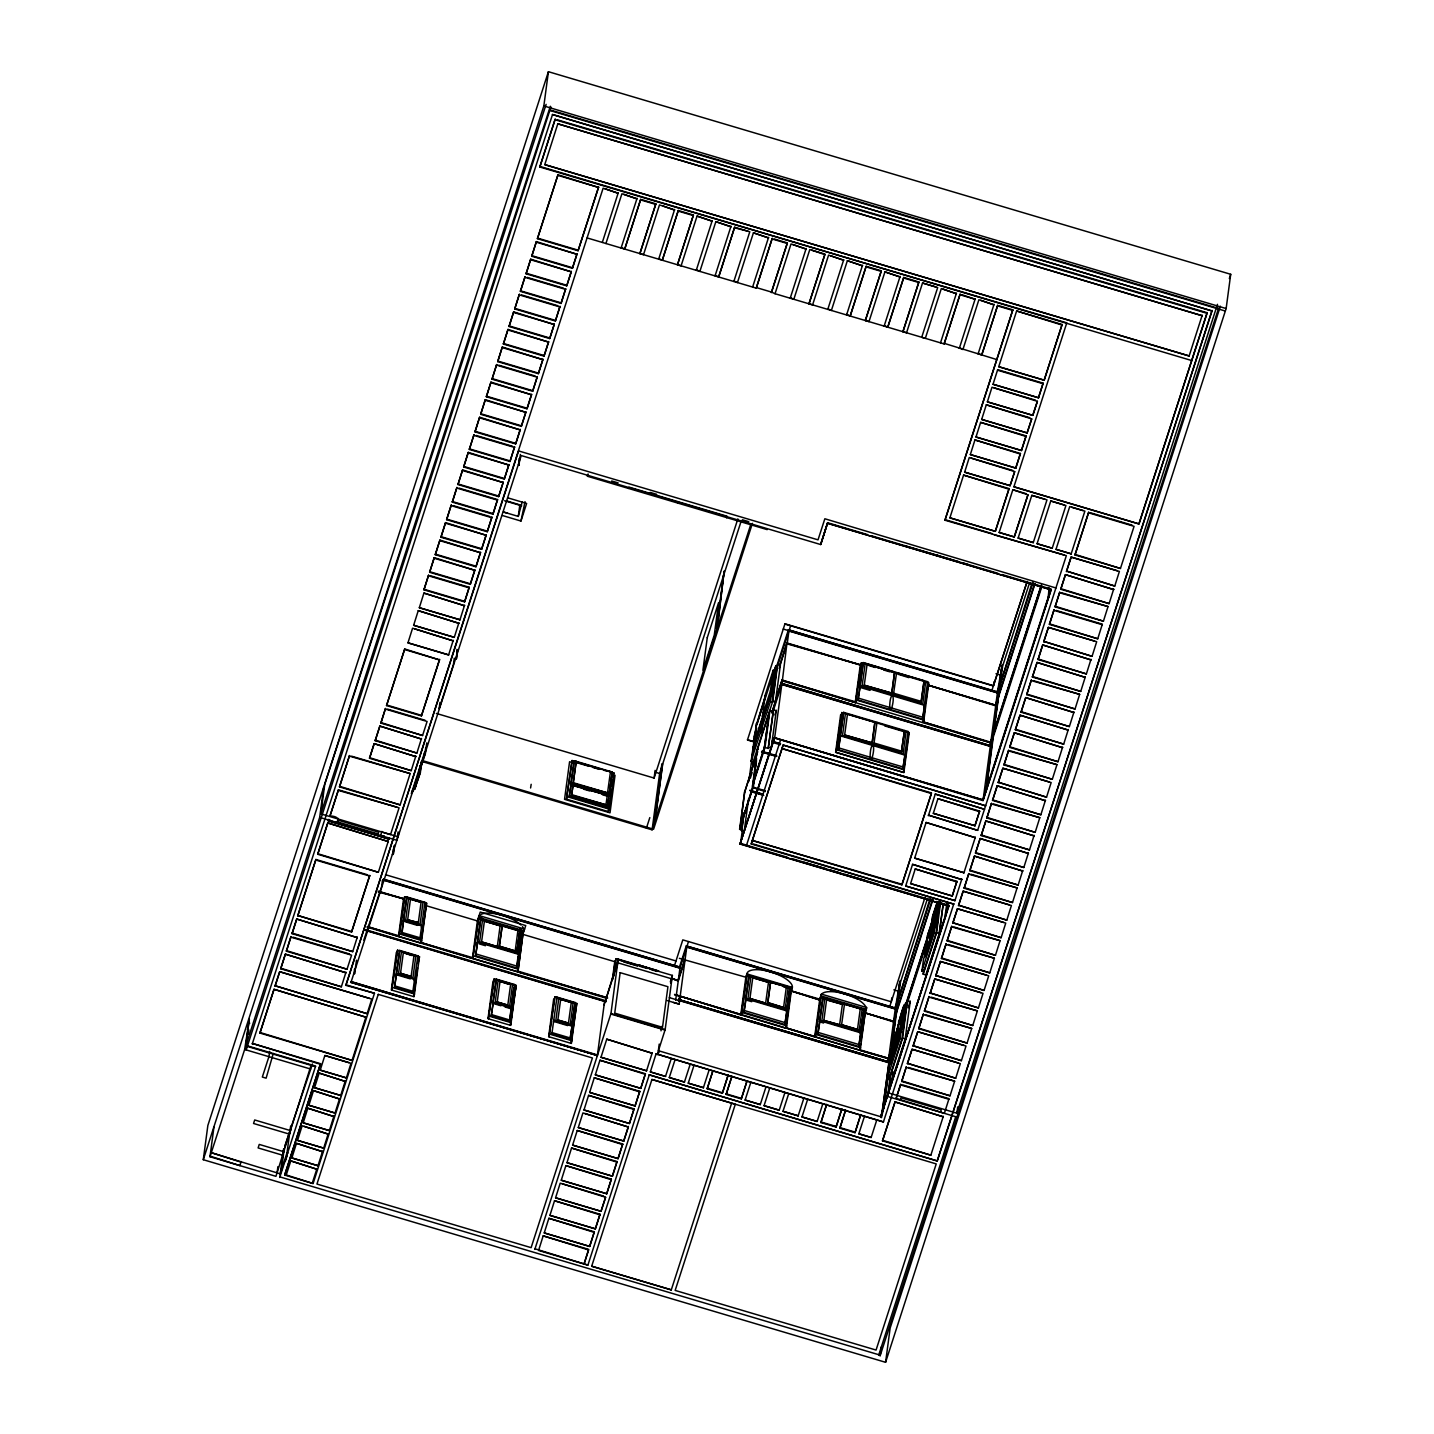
<?xml version="1.0" encoding="UTF-8"?>
<svg xmlns="http://www.w3.org/2000/svg" width="1434" height="1434" viewBox="0 0 1434 1434"><rect width="100%" height="100%" fill="white"/><g stroke="black" fill="none" stroke-linecap="round" stroke-linejoin="round"><path stroke-width="1.5" d="M203.287 1159.712L207.858 1125.457L548.415 71.7L1230.713 274.288L1226.142 308.543L885.585 1362.3L203.287 1159.712L543.844 105.955L548.415 71.7M311.16 1064.942L275.937 1176.328L209.991 1156.736L213.917 1127.249M209.991 1156.736L244.658 1049.473L249.355 1019.216L245.788 1045.96L315.534 1066.663M247.365 1041.048L246.182 1049.921L550.925 106.958M248.243 1034.38L248.835 1029.953L247.329 1029.504M320.463 1064.279L252.312 1043.432L320.535 1063.705L284.667 1175.073L313.096 1183.516L374.471 993.26L346.042 984.817L518.588 450.921L818.025 539.847L824.855 518.767L1055.998 587.994M241.073 1162.132L211.192 1152.649L280.222 1173.837L287.033 1152.757L289.919 1131.085L284.882 1146.698M366.082 1016.616L352.047 1060.407L259.93 1033.054L273.966 989.281L366.011 1017.208L273.966 989.281M279.648 971.714L371.764 999.068L367.14 1013.695L275.113 985.767L279.648 971.714L369.613 998.423M268.875 1057.593L269.7 1051.427M345.97 972.162L341.364 986.789L280.705 968.775L285.33 954.148L345.899 972.736L285.33 954.148M286.388 951.208L290.994 936.581L286.388 951.208L347.028 969.223L351.581 955.169L290.923 937.155M273.285 1053.524L266.132 1078.171L262.332 1077.042L268.911 1056.679M357.317 937.029L352.71 951.656L292.052 933.659L296.677 919.015L357.245 937.603L296.677 919.015M351.563 932.064L369.739 875.475L351.563 932.064L297.806 915.501L315.91 859.486L367.678 874.848M245.788 1045.96L319.674 817.38L323.6 787.893M398.688 832.616L398.132 836.829L320.804 813.867L324.747 784.38L546.121 104.359M297.734 916.093L315.91 859.486M388.363 840.969L378.361 872.284L317.721 854.27L327.723 822.955L388.291 841.543L327.723 822.955M277.085 1172.815L277.909 1166.649M283.627 1148.742L279.738 1177.457L315.623 1066.089L247.383 1045.834M281.351 1170.323L284.237 1148.652L283.107 1152.147M389.421 838.083L389.08 839.141L328.422 821.126L328.834 819.495C339.284 827.221 342.959 816.036 329.981 815.982L338.442 789.811L396.985 807.199M328.834 819.495L328.422 821.126M329.981 815.982L338.442 789.811M290.672 1125.941L289.56 1134.169L253.549 1123.485L254.696 1119.972L290.708 1130.673L291.245 1126.55M284.667 1175.073L320.535 1063.705M286.262 1174.93L290.797 1160.895L316.878 1169.23L290.797 1160.895M339.5 786.89L349.502 755.575L339.5 786.89L400.14 804.886L410.142 773.571L351.599 756.184M291.855 1157.955L318.007 1165.717L291.855 1157.955L296.462 1143.328L322.542 1151.663L296.462 1143.328M297.537 1140.389L323.69 1148.15L297.537 1140.389L302.144 1125.762L328.225 1134.115L304.151 1126.353M303.201 1122.822L329.354 1130.601L303.201 1122.822L307.826 1108.195L333.907 1116.548L307.826 1108.195M308.884 1105.273L335.036 1113.035L308.884 1105.273L313.49 1090.629L339.571 1098.982L313.49 1090.629M314.548 1087.707L340.718 1095.468L314.548 1087.707L319.173 1073.08L345.253 1081.415L319.173 1073.08M320.23 1070.14L346.383 1077.902L320.23 1070.14L324.855 1055.514L349 1062.684M324.855 1055.514L351.007 1063.275L346.383 1077.902M312.415 1182.709L316.95 1168.656M415.824 756.023L411.217 770.65L369.506 758.263L374.131 743.637L415.752 756.596L374.131 743.637M313.096 1183.516L284.739 1174.482M341.364 986.789L280.777 968.201M421.506 738.456L416.882 753.083L375.188 740.697L379.813 726.07L421.417 739.03L379.813 726.07M347.028 969.223L286.459 950.634M346.042 984.817L603.122 188.195L618.215 193.267L605.023 188.75M380.87 723.13L385.477 708.504L380.87 723.13L422.564 735.517L427.099 721.463L385.405 709.095M352.71 951.656L292.142 933.068M386.535 705.582L404.729 648.975L439.521 659.909L421.417 715.924L386.535 705.582L404.729 648.975M350.954 982.487L351.151 981.555L597.369 1055.496L350.971 982.433L521.241 455.564L820.678 544.544L827.597 522.729L867.462 534.577M354.377 969.366L354.557 973.919L356.51 960.206M381.82 831.989L390.55 834.57L399.082 807.826L338.352 790.403M352.047 1060.407L260.002 1032.48M407.955 642.826L448.609 654.908L407.955 642.826L412.58 628.2L453.162 640.855L414.713 628.845M378.361 872.284L317.792 853.696M413.637 625.278L454.291 637.341L413.637 625.278L418.262 610.651L458.826 623.288L418.262 610.651M382.466 880.261L381.569 886.893L363.806 940.166M419.32 607.711L459.973 619.775L419.32 607.711L423.926 593.084L464.508 605.722L423.926 593.084M389.08 839.141L328.494 820.553M367.14 1013.695L275.113 985.767M423.944 589.84L428.569 575.213L423.944 589.84L464.598 601.904L469.223 587.277L430.702 575.841M429.626 572.274L434.233 557.647L474.815 570.302L470.28 584.337L429.626 572.274L434.233 557.647M393.185 849.269L393.364 853.839L392.378 854.306M374.471 993.26L345.612 985.283M393.131 854.539L394.296 845.863M393.364 853.839L394.529 845.164M400.14 804.886L339.571 786.298M398.114 831.917L397.003 840.342L319.674 817.38M435.291 554.707L439.915 540.08L480.498 552.735L475.945 566.788L435.291 554.707L439.915 540.08M440.937 537.248L445.562 522.621L486.144 535.258L481.591 549.312L440.937 537.248L445.562 522.621M410.142 773.571L349.43 756.148M411.217 770.65L369.596 757.69M446.619 519.682L451.244 505.055L446.619 519.682L487.273 531.745L491.898 517.118L487.273 531.745M421.417 715.924L439.593 659.317M416.882 753.083L375.26 740.123M452.302 502.115L456.908 487.488L452.302 502.115L492.955 514.197L497.562 499.57L459.059 488.134M413.781 789.005L414.713 789.274L415.609 782.623M416.792 778.662L415.699 786.89L415.932 782.695M422.564 735.517L380.942 722.557M419.947 766.025L419.051 772.675L420.001 772.962L421.471 761.956M420.27 766.079L420.019 770.291L421.13 762.063M457.966 484.549L462.59 469.922L503.173 482.577L498.62 496.63L457.966 484.549L462.59 469.922M396.358 952.373L391.339 989.98L414.085 996.72L419.481 956.711L397.505 950.186L391.733 989.944L397.505 950.186M378.684 891.303L403.581 898.688L398.473 936.492L367.516 926.454M414.713 789.274L420.395 772.317L421.775 762.046M404.639 896.698L399.674 934L421.632 940.525L420.843 942.98L398.885 936.456L404.639 896.698L426.615 903.223L421.345 942.747M425.826 747.49L424.428 755.628M411.97 791.138L413.117 791.478L425.36 753.567L426.794 742.866M463.648 467L468.273 452.373L508.837 465.01L504.302 479.064L463.648 467L468.273 452.373M394.529 987.327L399.656 950.419L417.832 955.815L412.705 992.722L394.529 987.327L396.555 974.027L414.731 979.422L414.301 980.784M403.689 920.538L402.112 932.476L420.287 937.872L419.839 939.234L401.663 933.839L403.259 921.901L403.689 920.538L421.865 925.934M406.79 896.931L403.348 921.184L406.79 896.931L424.966 902.327L419.839 939.234M469.33 449.434L473.937 434.807L469.33 449.434L509.984 461.497L514.591 446.87L509.984 461.497M400.534 973.292L403.348 952.678L413.942 955.833L411.128 976.446L400.534 973.292L411.128 976.446M407.668 919.803L418.37 922.654L407.668 919.803L410.483 899.19L421.076 902.344L406.449 897.989M474.995 431.867L479.619 417.24L520.183 429.895L515.648 443.931L474.995 431.867L479.619 417.24M439.987 702.427L439.127 708.808L453.431 664.551L454.273 658.17M480.677 414.301L485.301 399.674L525.866 412.329L521.331 426.382L480.677 414.301L485.301 399.674M486.359 396.752L490.966 382.107L531.548 394.762L526.995 408.815L486.359 396.752L490.966 382.107M418.28 922.958L421.076 902.344M492.023 379.185L496.648 364.559L492.023 379.185L532.677 391.249L537.302 376.622L532.677 391.249M456.944 649.423L456.55 658.331L455.564 658.798M456.317 659.031L457.715 649.656M464.598 601.904L469.223 587.277M497.706 361.619L502.312 346.992L542.894 359.647L538.359 373.682L497.706 361.619L502.312 346.992M417.509 967.95L413.709 996.469L414.498 993.995L392.54 987.488M418.101 963.558L419.481 956.711M420.843 942.98L426.615 903.223M470.28 584.337L474.887 569.71M503.37 344.052L507.994 329.426L548.577 342.081L544.024 356.134L503.37 344.052L507.994 329.426M475.945 566.788L480.569 552.162M509.052 326.486L513.677 311.859L554.241 324.514L549.706 338.567L509.052 326.486L513.677 311.859M481.591 549.312L486.216 534.685M514.734 308.937L519.341 294.311L514.734 308.937L555.388 321.001L559.995 306.374L555.388 321.001M520.399 291.371L525.023 276.744L520.399 291.371L561.053 303.434L565.677 288.808L561.053 303.434M492.955 514.197L497.562 499.57M539.829 167.007L555.173 119.165L539.829 167.007L1066.788 322.865L1013.91 486.807L1139.008 523.948L1207.159 312.737L557.324 119.793M526.081 273.804L530.705 259.178L571.27 271.833L566.735 285.868L526.081 273.804L530.705 259.178M320.804 813.867L550.351 106.259M498.62 496.63L503.244 482.003M531.763 256.238L536.37 241.611L576.952 254.266L572.417 268.319L531.763 256.238L536.37 241.611M544.759 164.623L1189.144 355.955L544.759 164.623L557.826 123.808L1202.158 315.713L557.826 123.808M1211.999 310.945L552.52 114.523L1211.999 310.945L937.28 1160.966L649.279 1074.855L937.28 1160.966M504.302 479.064L508.909 464.437M537.427 238.671L557.969 174.787L598.552 187.424L578.081 250.753L537.427 238.671L557.969 174.787M515.648 443.931L520.273 429.304M521.331 426.382L525.937 411.755M519.036 458.593L518.929 465.315L518.391 464.383M518.929 465.315L520.381 454.47M526.995 408.815L531.62 394.189M503.334 511.974L518.283 516.401L519.843 504.822L507.027 501.022M538.359 373.682L542.966 359.056M518.283 516.401L522.263 501.667M502.187 515.451L520.954 521.044L525.023 501.649M544.024 356.134L548.648 341.489M549.706 338.567L554.331 323.941M607.245 997.634L517.889 971.947L522.89 934.359L525.74 925.575L480.247 912.06L477.414 920.843L472.395 958.432L421.291 942.658L472.557 957.643M426.274 905.732L477.468 920.933A23.769 8.622 17.9 0 1 481.645 917.24M472.808 958.396L478.58 918.656L523.285 931.939L518.301 969.223L517.513 971.678L472.808 958.396L478.58 918.656M477.594 942.228L477.253 943.285L480.713 918.889L521.635 931.042L517.082 966.158L516.509 967.932L475.586 955.779L477.737 942.228L518.66 954.363M475.586 955.779L480.713 918.889M566.735 285.868L571.359 271.241M481.573 941.905L484.405 921.148L500.125 925.808L497.311 946.583L481.573 941.905L497.311 946.583M572.417 268.319L577.024 253.693M578.081 250.753L598.623 186.85M587.151 237.936L605.937 243.511L621.908 193.769L637.001 198.842L623.808 194.325M493.027 981.089L488.008 1018.66L510.755 1025.418L515.756 987.829M494.174 978.884L488.402 1018.642L494.174 978.884L516.15 985.409L510.379 1025.149L513.605 1001.022M502.312 925.091L499.104 947.856L502.312 925.091L519.915 930.325L516.724 953.09L479.583 942.066L482.505 920.162L519.646 931.186L516.724 953.09M491.199 1016.007L493.224 1002.724L511.4 1008.12L509.823 1020.04L509.375 1021.42L491.199 1016.007L493.224 1002.724M500.968 1005.772L492.884 1003.37L496.325 979.117L514.501 984.513L509.375 1021.42M492.884 1003.37L496.325 979.117M497.204 1001.99L500.018 981.376L510.612 984.531L507.797 1005.144L497.204 1001.99L507.797 1005.144M605.937 243.511L756.256 288.144L772.209 238.403L756.256 288.144M515.2 950.939L499.48 946.261L515.2 950.939L517.925 930.487M511.346 1006.65L513.874 987.685M516.509 967.932L518.086 956.155M518.463 953.305L521.635 931.042M514.179 996.648L516.15 985.409M517.513 971.678L522.191 936.581M587.492 475.407L588.101 473.973M624.722 249.104L640.693 199.344L624.722 249.104L621.173 247.437M566.466 799.15L572.076 760.522L613.931 772.944L609.109 809.117L608.303 811.572L566.466 799.15L572.076 760.522M663.279 206.048L674.572 210.009L659.479 204.919L643.525 254.678L639.887 253.603L655.858 203.843L642.593 199.9M569.244 796.533L571.091 784.273L609.145 795.565L607.64 806.768L607.299 807.826L569.244 796.533L571.091 784.273M612.282 772.048L608.894 795.906L570.84 784.595L574.227 760.755L612.282 772.048L608.805 796.623L602.459 794.741M570.84 784.595L574.227 760.755M571.574 795.314L573.098 784.9L571.574 795.314L606.062 804.832L571.79 794.669M573.17 783.394L576.235 761.382L573.17 783.394L607.64 792.912L573.385 782.731M639.887 253.603L655.858 203.843M553.667 999.086L548.648 1036.674L571.395 1043.432L576.791 1003.424L554.833 996.899L549.061 1036.639L554.833 996.899M553.883 1020.739L572.058 1026.135L570.015 1039.417L551.839 1034.022L556.966 997.132L575.142 1002.527L571.718 1026.78L575.142 1002.527M697.067 216.086L712.142 221.159L697.067 216.086L681.096 265.828L677.475 264.752L693.429 215.01L678.282 210.493L662.311 260.253L658.762 258.604M557.862 1020.004L560.658 999.39L571.27 1002.527L568.456 1023.141L557.862 1020.004L568.456 1023.141M662.311 260.253L678.282 210.493M649.279 1074.855L587.904 1265.111L534.918 1248.763M543.181 1235.857L588.585 1249.946L584.068 1263.963L588.675 1249.372L543.181 1235.857L538.575 1250.466L587.904 1265.111M544.239 1232.935L589.732 1246.433L544.239 1232.935L548.863 1218.308L594.339 1231.806L589.732 1246.433M570.015 1039.417L572.058 1026.135M548.863 1218.308L594.268 1232.38M549.921 1215.369L595.397 1228.866L549.921 1215.369L554.528 1200.742L600.021 1214.239L595.397 1228.866M677.475 264.752L693.429 215.01M605.847 805.496L607.353 795.081L572.883 785.563M607.442 793.558L610.49 771.564L603.857 770.309M554.528 1200.742L599.95 1214.813M607.299 807.826L608.554 798.487M555.585 1197.802L601.079 1211.318L555.585 1197.802L560.21 1183.175L605.614 1197.265L601.079 1211.318M608.303 811.572L609.737 800.943M610.292 796.677L611.153 790.295M611.709 786.047L612.569 779.666M615.043 775.256L610.024 812.827L564.548 799.33L569.567 761.741L573.69 762.978M561.268 1180.236L606.761 1193.751L561.268 1180.236L565.892 1165.609L611.368 1179.124L606.761 1193.751M565.892 1165.609L611.296 1179.698M566.95 1162.687L612.426 1176.185L566.95 1162.687L571.557 1148.042L617.05 1161.558L612.426 1176.185M571.557 1148.042L616.978 1162.132M572.614 1145.121L618.108 1158.618L572.614 1145.121L577.239 1130.494L622.732 1143.991L618.108 1158.618M577.239 1130.494L622.643 1144.565M578.296 1127.554L623.79 1141.052L578.296 1127.554L582.921 1112.927L628.325 1127.016L623.79 1141.052M583.979 1109.988L629.454 1123.503L583.979 1109.988L588.585 1095.361L634.079 1108.876L629.454 1123.503M715.853 221.661L730.946 226.733L715.853 221.661L699.882 271.42L696.332 269.753M588.585 1095.361L634.007 1109.45M589.643 1092.421L635.137 1105.937L589.643 1092.421L594.268 1077.794L639.761 1091.31L635.137 1105.937M594.268 1077.794L639.672 1091.883M597.279 1056.159L604.574 1001.434L365.329 930.397M595.325 1074.873L640.819 1088.37L595.325 1074.873L599.95 1060.246L645.425 1073.743L640.819 1088.37M605.811 999.623L618.179 959.31L610.956 1013.515L534.828 1249.355M599.95 1060.246L645.354 1074.317M601.007 1057.27L646.555 1070.786L601.007 1057.27L606.761 1039.166L652.219 1053.255L606.761 1039.166M612.408 979.35L614.845 961.067M612.838 979.099L615.15 961.748M613.662 976.411L616.011 958.862L672.385 975.407L665.161 1029.612L657.148 1054.725M617.014 967.574L618.144 959.095L659.066 971.248M747.903 231.179L734.638 227.235L718.667 276.995L715.118 275.328M718.667 276.995L734.638 227.235M436.384 713.433L654.101 778.07L655.123 770.363M591.686 1266.222L671.291 1289.865L591.686 1266.222L651.932 1079.479L936.223 1163.906L876.066 1350.057L675.163 1290.421L735.319 1104.252L651.932 1079.479M652.094 829.838L659.622 773.464L662.687 763.981L655.159 820.356L652.094 829.838L422.313 761.597M654.173 820.84L661.916 763.748M654.926 821.055L662.454 764.681M605.614 1197.265L601.151 1210.726M651.197 969.653L657.077 971.41L657.364 970.531L639.743 965.297L655.463 970.37M753.424 232.81L768.516 237.901L753.424 232.81L737.452 282.57L733.903 280.921M628.325 1127.016L584.982 1113.537M650.337 1071.915L665.501 1076.414L650.337 1071.915L656.073 1053.811L883.434 1121.926L656.073 1053.811M726.823 517.656L726.751 516.688M659.228 1044.077L658.349 1050.692L881.605 1116.978M661.002 1030.831L661.576 1026.421M716.373 628.361L724.134 571.288L717.358 627.877L655.159 820.356M717.143 628.594L724.134 571.288M897.576 999.032L899.943 981.25L895.264 1008.747L686.796 946.834L679.931 968.219L678.3 980.497L672.618 978.813L678.228 981.071L675.647 1000.358M891.41 1050.118L888.578 1058.901L674.589 994.533L740.822 1014.43M679.34 958.306L745.859 977.217L740.751 1015.003L674.589 994.533M383.47 879.401L679.447 967M678.013 980.175L678.228 981.071L685.111 959.418L686.743 947.121L895.228 1009.034L893.597 1021.313L865.168 1012.87L866.871 1007.6L821.377 994.103L819.674 999.373A23.769 8.622 17.9 0 1 820.929 997.204M792.894 244.533L806.087 249.05L791.012 243.977L775.041 293.719L771.492 292.07L787.374 242.902L774.109 238.958M671.166 1058.884L665.501 1076.414M679.071 999.731L888.327 1061.805M895.497 1008.048L686.259 945.92L894.708 1008.102L898.114 999.964L895.228 1009.034M685.111 959.418L679.644 1000.323L888.13 1062.236M669.284 1077.543L684.448 1082.043L669.284 1077.543L674.948 1060.013M667.204 1000.574L679.142 1004.123L679.608 1000.645M775.041 293.719L944.128 343.927L960.099 294.185L944.128 343.927M771.402 292.644L787.374 242.902M830.483 255.7L843.676 260.217L828.583 255.127L812.612 304.886L808.991 303.811L824.873 254.625L809.798 249.552L793.827 299.312L790.277 297.645M690.112 1064.512L684.448 1082.043M688.248 1083.172L703.413 1087.671L688.248 1083.172L693.913 1065.641M808.991 303.811L824.962 254.051L811.698 250.108M744.192 831.774L739.603 829.246L744.766 791.138L740.374 826.056L752.778 786.818L756.56 758.496M709.077 1070.14L703.413 1087.671M707.195 1088.8L712.931 1070.696L707.195 1088.8L722.36 1093.3L728.096 1075.195L722.36 1093.3M741.539 830.985L743.888 813.365M985.947 791.12L983.025 800.62L774.36 737.668L740.034 844.052L774.36 737.668L983.115 799.903L990.249 746.415L781.781 684.502L774.647 737.99L740.034 844.052L948.967 906.001L880.942 1116.028M741.88 829.928L744.21 812.504M753.029 761.902L751.111 761.329L756.614 723.041L753.388 748.853L772.693 689.145L775.83 665.663L777.156 666.057L774.019 689.539L772.693 689.145M740.5 843.963L742.292 830.555M748.853 781.422L753.208 748.709M754.947 739.765L754.051 746.379L762.386 718.273L764.967 695.687L773.195 670.234L774.503 670.61L771.743 691.206L770.434 690.829L773.195 670.234M755.521 735.355L756.417 728.741M754.553 748.53L755.144 744.138M744.085 832.114L748.602 798.738M739.603 829.246L753.406 786.567L752.456 786.298L757.385 749.283L758.335 749.57M740.374 826.056L753.029 786.89L755.055 771.635M755.646 767.28L756.507 760.755M753.406 786.567L755.144 773.518M762.655 720.603L761.078 732.523L761.597 728.562M762.691 722.826L762.637 718.667L761.078 732.523M766.365 695.365L764.967 695.687M753.424 844.034L953.825 904.137L751.219 843.981L783.089 745.035L985.606 805.783L783.089 745.035M752.653 784.846L764.376 747.706L769.018 712.877M751.111 761.329L770.417 701.62L775.167 668.136M765.003 747.472L769.933 710.475L773.159 711.425L768.212 748.44L765.003 747.472L752.456 786.298M755.162 764.681L752.509 763.892L772.711 701.369L777.676 664.067L780.329 664.856M768.212 748.44L773.553 709.938L776.206 710.726M780.401 664.928L775.364 702.14L772.711 701.369M847.369 260.701L862.461 265.792L847.369 260.701L831.397 310.461L827.848 308.812M726.142 1094.429L731.896 1076.325L726.142 1094.429L741.306 1098.928L747.06 1080.824L741.306 1098.928M997.652 691.941L788.413 629.813L996.863 692.013L1000.269 683.857L997.383 692.927L995.752 705.223L928.461 685.237L995.752 705.223M772.926 711.909L781.817 684.233L782.05 680.003L855.22 702.57L860.328 664.784L786.979 643.006L780.024 664.677M771.994 712.573L782.39 680.415L786.979 643.006L779.11 668.567M746.917 975.228L741.952 1012.512L786.657 1025.794L785.868 1028.25L741.145 1014.967L746.917 975.228L791.64 988.51L786.37 1028.017M731.465 1103.696L671.291 1289.865M751.739 1001.685L745.608 999.856L749.068 975.461L789.991 987.614L784.864 1024.503L743.941 1012.35L746.092 998.799M743.941 1012.35L749.068 975.461M749.928 998.476L752.76 977.719L768.481 982.38L765.648 1003.155L749.928 998.476L765.648 1003.155M884.939 271.868L900.032 276.941L884.939 271.868L868.986 321.628L865.347 320.535L881.318 270.793L866.154 266.294L850.183 316.036L846.634 314.387M745.106 1100.057L760.271 1104.556L745.106 1100.057L750.771 1082.527M850.183 316.036L866.154 266.294M827.597 522.729L820.678 544.544L827.508 523.32L1051.158 589.715L1048.523 597.942L1048.917 589.033M827.83 523.338L1051.14 589.858M785.061 1009.661L788.27 986.897L770.65 981.663L767.459 1004.427L767.728 1003.567L785.348 1008.783L785.061 1009.661L747.939 998.638L750.86 976.751L786.388 986.735L783.556 1007.51L767.835 1002.832L770.56 982.38M865.347 320.535L881.318 270.793M765.917 1087.062L760.271 1104.556M764.053 1105.686L779.218 1110.185L764.053 1105.686L769.717 1088.155M784.864 1024.503L787.015 1010.952L745.949 998.799L745.608 999.856M789.991 987.614L786.531 1012.01L786.872 1010.952M785.868 1028.25L790.546 993.153M917.007 281.387L903.743 277.443L887.771 327.203L884.222 325.536M784.882 1092.654L779.218 1110.185M783 1111.314L798.164 1115.813L783 1111.314L788.664 1093.784M887.771 327.203L903.743 277.443M840.629 714.759L835.61 752.348L903.85 772.603L909.264 732.595L841.794 712.555L836.022 752.312L903.492 772.352L904.28 769.879L836.811 749.857L841.794 712.555M840.485 735.839L905.015 755.162L902.846 768.857L838.406 749.731L843.622 712.357L908.063 731.483L904.531 756.202M840.091 737.076L843.622 712.357M838.406 749.731L840.575 736.018M906.073 731.645L903.133 753.692L842.475 735.678L845.415 713.648M844.644 734.997L847.476 714.132L874.955 722.288L872.213 742.902L844.644 734.997L872.213 742.902M902.936 331.702L918.889 281.942L902.936 331.702L906.557 332.778L922.528 283.018L935.793 286.961M997.383 692.927L788.915 631.032L787.194 643.902L860.328 664.784M861.386 662.777L855.614 702.535L861.386 662.777L928.856 682.817L923.586 722.324M803.829 1098.283L798.164 1115.813M801.964 1116.943L817.129 1121.442L801.964 1116.943L807.629 1099.412M858.016 699.953L860.167 686.241L858.016 699.953L922.456 719.079L923.03 717.305L924.607 705.385L860.095 686.079L863.232 662.58L927.673 681.706L924.141 706.442M870.097 690.381L859.701 687.298L863.232 662.58M790.654 988.205A23.769 8.622 17.9 0 1 791.245 990.93L819.764 999.157L814.655 1036.961L786.316 1027.927L814.745 1036.37M820.84 997.168L815.856 1034.47L860.579 1047.734L859.773 1050.19L815.068 1036.925L820.84 997.168L865.544 1010.45L860.149 1050.459L888.65 1058.328L893.507 1021.904L932.996 899.369M862.085 685.918L865.204 663.333L894.583 672.062L891.625 694.11L862.085 685.918L922.743 703.915L925.683 681.867M823.618 1023.016L819.531 1021.797L822.973 997.401L863.895 1009.554L858.769 1046.461L817.846 1034.308L819.997 1020.739M864.254 685.219L867.086 664.354L894.565 672.528L891.823 693.124L864.254 685.219L891.823 693.124M817.846 1034.308L822.973 997.401M823.851 1020.434L839.661 1024.79L823.851 1020.434L826.576 999.982M922.528 283.018L937.693 287.517L921.721 337.277L925.342 338.352L941.313 288.61L956.406 293.683L943.214 289.166M822.793 1103.911L817.129 1121.442M820.911 1122.571L826.647 1104.449L820.911 1122.571L836.076 1127.07L841.812 1108.966L836.076 1127.07M870.079 757.779C870.133 739.944 876.586 742.884 871.962 758.335L870.241 757.242M901.323 752.402L904.478 730.605L901.323 752.402L873.844 744.246L876.999 722.431L876.604 723.65M839.571 1025.095L842.403 1004.338L828.547 1000.556M858.984 1031.62L862.192 1008.837L844.572 1003.603L841.364 1026.386L841.65 1025.507L859.271 1030.741L858.984 1031.62L821.861 1020.578L824.783 998.691L860.292 1008.694L857.478 1029.451L841.74 1024.79L857.478 1029.451M889.672 708.002C889.725 690.166 896.178 693.124 891.572 708.575L889.851 707.464M893.454 694.468L896.591 672.671L924.07 680.827L921.327 701.423L920.933 702.642L893.454 694.468L893.848 693.267L921.327 701.423M839.858 1128.182L845.612 1110.077L839.858 1128.182L855.023 1132.699L860.776 1114.594L855.023 1132.699M858.769 1046.461L860.92 1032.892L819.872 1020.739L819.531 1021.797M859.773 1050.19L860.651 1043.611M861.242 1039.238L865.544 1010.45M902.846 768.857L904.926 754.983M980.784 300.315L993.977 304.833L978.884 299.76L962.913 349.52L959.364 347.853M903.492 772.352L908.17 737.237M858.823 1133.81L871.137 1137.467L858.823 1133.81L864.487 1116.297M977.665 830.358L928.461 815.157L977.665 830.358L1066.34 555.657L944.952 520.219L1012.834 309.834L999.57 305.908M920.933 702.642L924.07 680.827M961.999 294.741L975.192 299.258L960.027 294.759M922.456 719.079L924.536 705.205M949.882 517.835L995.375 531.333L949.882 517.835L963.576 475.102L1009.07 488.618L995.375 531.333M925.145 707.213L923.102 722.575L923.89 720.119L856.421 700.079M925.719 702.821L928.067 685.273M901.878 884.868L931.491 792.948L781.942 748.548L931.401 793.54L901.878 884.868L752.348 840.467L901.968 884.294M905.679 885.997L954.954 900.624L905.679 885.997L912.562 864.343L961.766 879.562L912.562 864.343M891.805 997.831L891.285 1001.792L682.799 939.879L674.285 966.229M981.716 355.094L997.67 305.334L981.716 355.094L978.167 353.445M876.801 1119.954L871.137 1137.467M963.576 475.102L1008.998 489.191M964.652 472.162L1010.128 485.66L964.652 472.162L969.259 457.536L1014.68 471.607L1010.128 485.66M910.608 883.613L952.301 895.999L910.608 883.613L915.215 868.986L956.908 881.354L952.301 895.999M887.556 1061.59L679.824 999.946L887.556 1061.59L898.706 1026.941M914.677 858.124L963.953 872.75L914.677 858.124L926.095 822.471L975.299 837.689L926.095 822.471M888.578 1058.901L888.363 1058.005M881.892 1114.81L888.847 1062.773L891.554 1054.366M889.779 1057.288L882.251 1110.794M899.943 981.25L890.962 1053.452M970.334 454.578L1015.81 468.093L970.334 454.578L974.941 439.951L1020.434 453.467L1015.81 468.093M890.926 1053.739L883.702 1107.944L891.643 1049.419L898.491 1028.196M891.052 1049.867L888.327 1058.292M891.643 1049.419L898.293 999.552L930.702 899.1M897.308 1000.018L892.056 1045.261M915.215 868.986L956.836 881.946M899.154 992.059L900.48 982.182M891.464 1064.548L890.317 1064.207L893.436 1040.869L905.679 1002.94L906.826 1003.28L903.707 1026.619L902.578 1026.278L905.679 1002.94M890.98 1061.734L894.368 1038.79M894.099 1040.833L891.643 1059.242L896.842 1038.449M891.787 1080.304L889.134 1079.515L889.707 1075.141M892.056 1057.593L892.629 1053.201M893.507 1046.623L894.099 1042.231M974.941 439.951L1020.345 454.04M889.761 1079.605L887.503 1096.454L957.249 1117.176L957.822 1112.963M890.622 1078.207L888.65 1092.941L956.872 1113.196L1217.484 304.331M975.998 437.012L1021.492 450.509L975.998 437.012L980.623 422.385L1026.117 435.882L1021.492 450.509M943.321 1116.244L930.845 1155.195L882.502 1140.855L894.995 1101.904L943.249 1116.817L894.995 1101.904M901.771 1019.897L900.677 1028.07L895.641 1042.536C892.36 1043.11 908.529 984.459 902.327 1015.81M891.625 1059.708L896.824 1043.647L895.874 1043.36L898.437 1024.235M898.365 1022.084L899.745 1021.743L893.902 1039.829M897.666 1032.301L898.473 1026.17M892.952 1071.539L891.643 1080.824L905.266 1038.664M980.623 422.385L1026.027 436.456M895.641 1042.536L900.355 1027.981L903.079 1007.528M981.681 419.427L1027.174 432.943L981.681 419.427L986.305 404.8L1029.72 417.688M895.874 1043.36L901.161 1027.031L904.083 1005.144L905.015 1005.413L902.094 1027.318L897.487 1041.604M900.122 1038.557L901.681 1026.78L903.617 1027.353L902.04 1039.13L889.797 1077.042L887.861 1076.468L900.122 1038.557L902.04 1039.13M986.305 404.8L1031.709 418.889L1027.174 432.943M889.134 1079.515L902.524 1038.091L907.489 1000.807L910.142 1001.595M935.273 794.077L984.477 809.296L935.273 794.077L928.39 815.731M987.363 401.861L1032.856 415.358L987.363 401.861L991.987 387.234L1037.391 401.305L1032.856 415.358M933.319 813.347L975.012 825.733L933.319 813.347L937.926 798.72L979.619 811.106L975.012 825.733M896.125 1098.39L900.66 1084.337L896.125 1098.39L944.379 1113.322L949.003 1098.677L902.775 1084.964M937.926 798.72L979.547 811.68M993.045 384.276L1038.539 397.792L993.045 384.276L997.67 369.649L1043.145 383.165L1038.539 397.792M996.863 359.593L944.217 343.353M901.699 1081.469L906.324 1066.842L901.699 1081.469L950.025 1095.809L954.65 1081.182L908.421 1067.47M998.727 366.71L1044.221 380.207L998.727 366.71L1016.634 310.963L1062.11 324.478L1044.221 380.207M912.006 1049.258L960.332 1063.616L955.707 1078.243L907.453 1063.311L912.006 1049.258L958.235 1062.988M921.919 971.087L923.496 959.31L935.739 921.399L937.675 921.972L936.097 933.749L923.837 971.66L921.919 971.087L934.179 933.176L935.739 921.399M924.661 956.711L927.493 935.488L935.649 910.214L933.803 916.38M917.688 1031.691L966.014 1046.031L961.389 1060.658L913.135 1045.745L917.688 1031.691L963.917 1045.404M925.826 974.941L923.173 974.152L923.765 969.76M926.4 950.025L926.991 945.633M926.651 950.688L927.206 946.44M944.952 520.219L1012.834 309.834M929.698 937.173L932.423 916.72L937.137 902.147C936.223 919.929 921.291 972.36 936.097 912.472M930.881 938.266L929.931 937.979L932.853 916.093M935.506 923.98L925.038 956.353L928.103 933.319L925.701 953.879L930.074 939.198L931.437 928.981M931.992 924.894L932.799 918.746M932.315 924.984L932.871 920.897M918.746 1028.734L923.353 1014.107L918.746 1028.734L967.072 1043.092L971.696 1028.465L925.468 1014.734M936.653 908.385L937.477 902.237L933.14 915.197M929.931 937.979L935.219 921.668L937.836 901.95M1016.634 310.963L1062.038 325.052M938.786 902.237L936.151 921.937L935.219 921.668M549.867 109.88L1218.524 308.418L880.153 1355.722L878.719 1354.7M924.428 1011.167L929.035 996.54L924.428 1011.167L972.754 1025.507L977.379 1010.88L931.15 997.168M925.055 956.729L936.635 920.915L939.18 901.807M935.721 927.565L940.31 902.147M880.153 1355.722L881.336 1346.884M923.173 974.152L936.563 932.709L940.668 902.004M934.717 978.956L983.043 993.314L978.436 1007.941L930.182 993.009L934.717 978.956L980.946 992.686M943.034 904.997L939.216 933.498L936.563 932.709M943.16 904.549L939.324 933.283L925.701 975.443M994.228 534.846L1064.207 555.03M940.381 961.461L988.707 975.819L984.082 990.446L935.828 975.514L940.381 961.461L986.61 975.192M885.585 1362.3L890.156 1328.045L1220.388 306.213M945.149 915.233L946.816 903.689M945.902 915.466L883.577 1106.833M946.135 914.749L947.659 903.33M946.583 910.447L947.139 906.18M941.439 958.521L946.064 943.895L941.439 958.521L989.765 972.861L994.389 958.235L948.161 944.504M948.967 906.001L740.069 843.766M999.157 532.462L1014.322 536.961L999.157 532.462L1012.852 489.729L1026.135 493.672M947.121 940.937L951.728 926.31L947.121 940.937L995.447 955.295L1000.072 940.668L953.843 926.938M957.41 908.744L1005.754 923.084L1001.129 937.711L952.875 922.779L957.41 908.744L1003.639 922.456M1014.68 471.607L1010.217 485.086M1012.852 489.729L1027.945 494.82L1014.322 536.961M1013.91 486.807L1139.008 523.948M963.092 891.159L1011.418 905.517L1006.811 920.144L958.557 905.212L963.092 891.159L1009.321 904.89M964.15 888.22L968.775 873.593L964.15 888.22L1012.494 902.56L1017.1 887.933L970.872 874.202M993.977 681.742L993.439 685.685L784.972 623.79L747.455 739.998L753.155 741.683L754.893 736.126M930.845 1155.195L882.591 1140.281M1022.765 870.438L1018.14 885.065L969.814 870.707L974.439 856.08L1022.675 871.012L974.439 856.08M1031.709 418.889L1027.246 432.351M1028.447 852.854L1023.822 867.498L975.496 853.14L980.103 838.514L1028.357 853.445L980.103 838.514M989.729 745.483L781.279 683.301L989.729 745.483L1041.138 586.219M982.828 799.58L983.043 800.477L1051.23 589.141L1002.079 574.55M782.247 680.899L990.733 742.812L923.621 722.037L990.804 742.22L995.68 705.797L1035.043 583.62M928.515 685.327L995.68 705.797L995.465 704.901M997.688 690.668L1002.115 665.161L999.731 682.942M1018.122 538.091L1033.269 542.59L1018.122 538.091L1031.817 495.357L1045.081 499.301M985.857 791.837L1002.115 665.161M1037.391 401.305L1032.928 414.784M985.104 791.622L986.09 791.138L993.314 736.933L1041.891 586.452M992.597 736.413L1000.448 683.444L1033.269 581.917M998.584 696.44L993.654 733.437L990.482 742.203M986.52 786.836L992.328 737.417M999.408 690.292L999.462 683.928M1000.269 683.857L1002.635 666.075M1034.129 835.287L1029.504 849.914L981.179 835.556L985.785 820.929L1034.039 835.861L985.785 820.929M1027.945 494.82L1014.394 536.388M986.861 817.989L991.468 803.363L986.861 817.989L1035.187 832.329L1039.793 817.703L993.565 803.99M950.025 1095.809L901.771 1080.895M1031.817 495.357L1046.981 499.874L1033.269 542.59M954.65 1081.182L906.234 1067.416M1045.476 800.136L1040.869 814.763L992.543 800.405L997.15 785.778L1045.404 800.71L997.15 785.778M955.707 1078.243L907.453 1063.311M1002.832 768.212L1051.158 782.552L1046.551 797.179L998.297 782.265L1002.832 768.212L1049.061 781.942M961.389 1060.658L913.135 1045.745M956.872 1113.196L957.715 1106.887M967.072 1043.092L918.818 1028.16M1003.997 764.949L1008.622 750.323L1003.997 764.949L1052.323 779.289L1056.948 764.663L1010.719 750.95M971.696 1028.465L923.281 1014.68M972.754 1025.507L924.5 1010.594M1062.63 747.096L1058.005 761.723L1009.679 747.365L1014.286 732.738L1062.54 747.67L1014.286 732.738M1037.069 543.719L1052.233 548.218L1037.069 543.719L1050.764 500.986L1064.028 504.929M977.379 1010.88L928.963 997.114M978.436 1007.941L930.182 993.009M1068.312 729.512L1063.687 744.138L1015.362 729.798L1019.968 715.172L1068.222 730.103L1019.968 715.172M984.082 990.446L935.828 975.514M1073.976 711.945L1069.37 726.572L1021.044 712.214L1025.651 697.587L1073.905 712.519L1025.651 697.587M1050.764 500.986L1065.928 505.485L1052.233 548.218M989.765 972.861L941.511 957.93M1026.708 694.648L1031.333 680.021L1026.708 694.648L1075.052 708.988L1079.659 694.361L1033.43 680.648M994.389 958.235L945.974 944.468M995.447 955.295L947.193 940.363M1085.341 676.794L1080.734 691.421L1032.39 677.063L1037.015 662.436L1085.269 677.368L1037.015 662.436M1000.072 940.668L951.656 926.884M1091.005 659.299L1086.38 673.926L1038.055 659.568L1042.661 644.942L1090.916 659.873L1042.661 644.942M1001.129 937.711L952.875 922.779M986.09 791.138L1048.29 598.641L1048.989 587.582M1048.523 597.942L1049.76 588.657M1048.344 627.375L1096.687 641.715L1092.063 656.342L1043.809 641.41L1048.344 627.375L1094.572 641.088M1056.016 549.347L1071.18 553.847L1056.016 549.347L1069.71 506.614L1084.875 511.113L1071.18 553.847M1006.811 920.144L958.557 905.212M1049.419 624.417L1054.026 609.791L1049.419 624.417L1097.745 638.775L1102.352 624.149L1056.123 610.418M1012.494 902.56L964.24 887.628M1017.1 887.933L968.703 874.166M1055.083 606.851L1059.708 592.224L1055.083 606.851L1103.427 621.191L1108.034 606.564L1061.805 592.834M1018.14 885.065L969.886 870.133M1113.716 588.998L1109.109 603.624L1060.766 589.266L1065.39 574.64L1113.644 589.571L1065.39 574.64M1023.822 867.498L975.568 852.567M1071.073 557.073L1119.398 571.413L1114.774 586.04L1066.537 571.108L1071.073 557.073L1117.301 570.786M1029.504 849.914L981.25 834.982M1035.187 832.329L986.933 817.416M1039.793 817.703L991.396 803.936M1074.98 554.976L1088.675 512.243L1074.98 554.976L1120.456 568.473L1134.079 526.332L1088.585 512.816M1040.869 814.763L992.615 799.831M1046.551 797.179L998.297 782.265M1052.323 779.289L1004.069 764.376M1056.948 764.663L1008.532 750.896M1058.005 761.723L1009.751 746.791M1063.687 744.138L1015.433 729.225M1069.37 726.572L1021.116 711.64M1075.052 708.988L1026.798 694.074M1079.659 694.361L1031.261 680.594M1080.734 691.421L1032.48 676.489M1086.38 673.926L1038.126 658.995M1092.063 656.342L1043.809 641.41M1097.745 638.775L1049.491 623.844M1103.427 621.191L1055.173 606.259M1108.034 606.564L1059.636 592.798M1109.109 603.624L1060.855 588.693M1114.774 586.04L1066.537 571.108M1120.456 568.473L1075.052 554.402M1191.797 360.579L539.901 166.416M403.581 898.688L378.271 892.02M614.827 961.712L522.89 934.359A23.769 8.622 17.9 0 0 522.299 931.634M252.241 1044.024L552.52 114.523M259.93 1033.054L273.894 989.854M275.023 986.341L279.576 972.288M280.705 968.775L285.241 954.721M292.052 933.659L296.605 919.606M317.721 854.27L327.651 823.546M337.187 821.969L338.316 818.456M369.506 758.263L374.059 744.21M375.188 740.697L379.723 726.644M241.145 1161.54L239.926 1165.627L210.063 1156.162M381.91 831.397L380.691 835.502L384.258 835.95M284.667 1146.519L312.433 1063.974M448.609 654.908L453.234 640.281M454.291 637.341L458.916 622.714M459.973 619.775L464.58 605.148M285.258 1161.468L287.302 1155.159M411.307 793.611L424.697 752.187M415.394 786.8L420.395 772.317M602.316 242.436L618.287 192.694M520.954 521.044L526.637 503.442L507.869 497.867M318.007 1165.717L322.632 1151.09M323.69 1148.15L328.296 1133.523M329.354 1130.601L333.979 1115.957M335.036 1113.035L339.661 1098.408M340.718 1095.468L345.325 1080.842M621.101 248.028L637.072 198.268M398.885 936.456L399.674 934M401.663 933.839L402.112 932.476M399.656 950.419L396.214 974.672L410.357 978.866M403.348 952.678L411.719 955.51M424.625 903.384L424.966 902.327M421.435 927.314L421.865 925.522L403.689 920.126M417.491 956.872L417.832 955.815M414.39 980.067L414.731 979.01L396.555 973.614M412.705 992.722L413.153 991.36L394.959 985.947M658.672 259.178L674.643 209.418M484.405 921.148L500.125 925.808M696.261 270.327L712.232 220.585M531.172 784.308L530.598 787.983M628.594 488.42L629.024 487.112L727.056 516.222L726.679 517.602M715.046 275.92L731.017 226.16M500.018 981.376L508.389 984.208M733.832 281.494L749.803 231.734L734.567 227.809M514.161 985.57L514.501 984.513M677.583 502.976L678.013 501.649M752.617 287.069L768.588 237.309M613.143 775.4L613.931 772.944M556.966 997.132L556.625 998.172L572.793 1002.975M553.434 1022.101L553.883 1020.309L572.058 1025.722M551.839 1034.022L552.287 1032.659L570.463 1038.055M790.206 298.236L806.159 248.476M576.791 1003.424L571.019 1043.163L571.825 1040.708L549.849 1034.183M654.101 778.07L737.865 518.875M662.687 763.981L724.654 572.202M724.887 571.503L741.27 520.829M646.411 828.153L649.817 817.613M717.358 627.877L750.807 524.414M752.42 523.356L653.581 829.228L422.51 760.612M615.222 961.318L616.011 958.862M827.777 309.385L843.748 259.626M617.803 960.153L618.144 959.095M604.108 1004.893L617.713 962.788L671.919 978.884L670.556 983.097M767.19 529.63L587.241 476.196M846.562 314.96L862.533 265.218M639.743 965.297L639.456 966.175L647.29 968.488M670.341 981.734L672.385 975.407M884.133 326.127L900.104 276.368M765.236 696.942L756.991 724.331M756.901 723.13L764.842 697.587M756.525 725.371L775.83 665.663M770.381 683.355L772.442 676.973M679.411 967.269L686.259 945.92M753.872 736.897L756.65 728.113M775.525 669.893L788.413 629.813M589.804 1245.859L594.339 1231.806M595.486 1228.293L600.021 1214.239M606.833 1193.16L611.368 1179.124M612.515 1175.611L617.05 1161.558M618.179 1158.045L622.732 1143.991M623.862 1140.478L628.397 1126.425M629.544 1122.912L634.079 1108.876M635.208 1105.363L639.761 1091.31M640.89 1087.797L645.425 1073.743M646.555 1070.786L652.291 1052.681M687.011 946.135L688.499 941.564M777.336 666.864L788.951 630.745M789.13 630.333L790.618 625.762M770.434 690.829L762.207 716.283L763.515 716.677M753.872 743.654L762.099 718.183M684.717 959.454L677.977 980.462L672.618 978.813M752.707 749.408L772.012 689.7L773.93 690.256L772.334 702.194L770.417 701.62M772.227 690.184L752.707 749.086M772.03 695.723L773.356 691.6M673.46 1002.438L679.16 1004.087M769.933 710.475L757.295 750M744.551 792.249L757.69 751.595M745.017 791.209L757.421 751.972M678.39 1000.896L679.77 996.451M750.287 778.286L752.169 772.424M775.095 701.692L782.05 680.003L771.761 712.895M680.182 996.415L678.623 1001.129L680.092 997.006M753.244 781.781L764.77 746.056M774.862 714.903L776.35 710.224L771.205 748.172L768.552 747.383M746.361 845.791L780.419 740.41M751.219 843.981L783 745.626M940.507 342.851L956.478 293.11M748.297 974.439A23.769 8.622 17.9 0 0 745.752 977.432L746.899 973.919A23.769 8.622 17.9 0 1 770.793 971.983A23.769 8.622 17.9 0 1 792.375 987.417L791.335 990.715M752.76 977.719L768.481 982.38M741.145 1014.967L741.952 1012.512M959.292 348.444L975.263 298.684M836.022 752.312L836.811 749.857M842.475 735.678L871.854 744.407L874.794 722.36M859.701 687.298L860.095 686.079M978.078 354.019L994.049 304.259M783.556 1007.51L767.925 1002.527M790.833 990.966L791.64 988.51M896.196 673.872L896.591 672.671M873.844 744.246L874.238 743.045L901.717 751.201M935.595 554.922L937.657 554.94M907.668 732.72L908.063 731.483M908.457 735.05L909.264 732.595M927.278 682.942L927.673 681.706M815.068 1036.925L815.856 1034.47M995.447 530.759L1009.07 488.618M1015.881 467.502L1020.434 453.467M1021.564 449.935L1026.117 435.882M1038.61 397.2L1043.145 383.165M1044.293 379.634L1062.11 324.478M863.895 1009.554L860.436 1033.95L860.776 1032.892M889.582 1007.062L925.002 897.433M991.736 690.955L1027.174 581.326M1026.834 582.527L993.404 685.972L784.918 624.077M900.713 981.483L927.565 898.365M1002.868 665.376L1029.522 582.885M929.949 898.885L898.293 999.552M1031.871 583.513L1000.448 683.444M896.035 1012.565L893.507 1021.904L865.222 1012.96L893.597 1021.313M896.214 1012.153L932.602 899.405M995.429 705.187L998.189 696.476M998.369 696.064L1034.649 583.656M898.706 1022.191L904.083 1005.144M937.011 906.001L938.374 901.789M902.38 1013.587L904.37 1007.457M927.959 934.448L933.14 918.853M937.101 906.163L938.41 902.094M891.285 1049.168L898.186 1027.658M900.875 1019.449L902.972 1012.798M904.997 1006.722L933.158 919.427M993.439 733.061L1041.299 584.982M906.019 1004.499L933.14 920.395M906.145 1004.947L932.781 922.098M990.733 742.812L993.009 735.785M993.798 733.312L1041.658 585.251M888.094 1062.522L894.224 1043.576M906.557 1005.413L927.099 941.815M990.249 746.415L992.364 737.13M889.438 1064.691L901.681 1026.78M908.134 1007.797L910.285 1001.075L905.177 1038.879L902.524 1038.091M890.317 1064.207L892.36 1057.88M893.723 1053.667L902.578 1026.278M883.398 1107.245L880.87 1116.62M945.795 914.354L948.537 905.661L880.852 1116.71M985.552 791.156L982.792 799.867L774.324 737.972M985.75 790.743L1048.003 597.942M1048.182 597.53L1050.728 589.517M952.373 895.408L956.908 881.354M975.084 825.142L979.619 811.106M881.372 1117.695L884.24 1106.259M883.434 1121.926L953.897 903.563M954.954 900.624L961.838 878.97M963.953 872.75L975.371 837.097M882.502 1140.855L894.906 1102.477M907.381 1063.885L911.916 1049.849M913.064 1046.318L917.599 1032.265M930.11 993.583L934.645 979.53M935.757 976.088L940.292 962.035M952.803 923.371L957.338 909.317M958.486 905.786L963.021 891.733M969.814 870.707L974.349 856.672M975.496 853.14L980.031 839.087M981.179 835.556L985.714 821.521M992.543 800.405L997.078 786.37M998.207 782.839L1002.76 768.785M1009.679 747.365L1014.214 733.33M1015.362 729.798L1019.897 715.745M1021.044 712.214L1025.579 698.179M1032.39 677.063L1036.943 663.028M1038.055 659.568L1042.59 645.515M1043.737 642.002L1048.272 627.949M1060.766 589.266L1065.319 575.213M1066.448 571.7L1071.001 557.647M900.498 1099.555L901.054 1097.799L941.242 1109.737L940.668 1111.493M1189.144 355.955L1202.23 315.139M1139.08 523.374L1207.159 312.737M937.37 1160.393L1212.071 310.353M878.648 1355.273L955.743 1116.71M1229.332 278.537L1230.713 274.288M398.634 935.703L367.48 926.74M518.05 971.159L607.693 998.01M597.44 1054.922L351.061 981.752M855.399 701.782L782.014 680.29M1216.928 308.543L1218.524 308.418M504.051 512.207L507.6 513.247M543.844 105.955L1226.142 308.543M549.796 110.472L1224.511 310.802M555.101 119.739L1207.069 313.329M557.898 175.36L598.552 187.424M640.622 199.918L655.786 204.417M678.192 211.085L693.357 215.584M772.137 238.976L787.302 243.475M866.082 266.867L881.247 271.367M903.653 278.017L918.818 282.534M997.598 305.908L1012.763 310.425M756.327 287.571L771.492 292.07M997.58 370.223L1043.074 383.738M537.517 238.098L578.171 250.179M536.298 242.185L576.952 254.266M994.049 387.843L1035.402 400.122M531.835 255.664L572.489 267.728M530.616 259.751L571.27 271.833M526.153 273.231L566.806 285.294M527.156 277.371L563.544 288.18M524.952 277.318L565.605 289.381M520.488 290.797L561.142 302.861M521.492 294.938L557.862 305.729M519.269 294.884L559.923 306.948M514.806 308.346L555.46 320.427M513.587 312.451L554.241 324.514M971.338 458.145L1012.691 470.424M509.124 325.912L549.778 337.994M507.923 329.999L548.577 342.081M1071.61 507.188L1082.993 510.558M1090.736 512.852L1132.089 525.131M503.459 343.479L544.113 355.542M502.241 347.566L542.894 359.647M497.777 361.045L538.431 373.109M498.781 365.186L535.151 375.995M496.576 365.132L537.212 377.196M492.095 378.594L532.749 390.675M490.894 382.699L531.548 394.762M945.042 519.646L992.167 533.645M486.431 396.16L527.085 408.242M485.212 400.247L525.866 412.329M480.748 413.727L521.402 425.79M479.548 417.814L520.183 429.895M871.747 535.85L959.346 561.859M963.63 563.132L997.813 573.277M904.316 545.637L968.757 564.781M475.084 431.293L515.72 443.357M476.088 435.434L512.458 446.243M473.865 435.38L514.519 447.444M1053.954 610.364L1102.28 624.722M611.673 480.982L618.108 482.882M650.229 492.436L656.664 494.336M742.364 519.771L748.781 521.689M469.402 448.86L510.056 460.923M468.183 452.947L508.837 465.01M463.72 466.408L504.374 478.49M462.519 470.513L503.173 482.577M458.055 483.975L498.709 496.056M504.607 500.771L521.707 505.843M456.837 488.062L497.49 500.143M452.373 501.542L493.027 513.605M453.377 505.682L489.747 516.491M451.154 505.628L491.808 517.71M996.003 673.729L999.803 674.858M446.691 519.108L487.345 531.172M445.49 523.195L486.144 535.258M783.269 629.06L997.419 692.64M441.027 536.674L481.681 548.738M869.076 665.663L875.296 667.509M883.613 669.983L889.851 671.829M898.168 674.303L908.887 677.637M786.943 643.292L860.292 665.071M439.844 540.654L480.498 552.735M435.38 554.133L476.034 566.197M434.161 558.22L474.815 570.302M858.59 698.179L923.03 717.305M429.698 571.7L470.352 583.763M428.479 575.787L469.133 587.85M781.817 684.233L990.285 746.128M424.016 589.266L464.67 601.33M884.796 725.927L905.589 732.093M768.319 712.662L769.269 712.949L764.376 747.706M838.98 747.956L903.42 767.082M772.03 741.217L780.58 743.762M771.868 741.468L780.383 743.995M773.84 742.812L780.239 744.73M747.508 739.711L753.191 741.396M761.759 751.237L776.69 755.664M761.615 751.739L776.619 756.256M761.579 752.025L776.529 756.453M404.639 649.548L439.521 659.909M752.527 786.961L765.29 790.761M752.438 787.481L765.272 791.586M749.874 790.242L762.637 794.024M749.839 790.528L762.601 794.328M751.022 791.353L761.651 794.508M750.986 791.64L763.748 795.422M655.338 772.191L659.622 773.464M386.624 704.99L421.488 715.351M576.02 762.046L599.573 769.036M573.887 761.812L588.675 766.204M592.905 767.459L599.251 769.341M387.574 709.131L425.091 720.28M571.18 783.556L609.235 794.848M583.423 789.094L589.768 790.976M740.571 843.389L787.374 857.281M791.64 858.536L825.679 868.646M829.928 869.918L840.557 873.073M844.823 874.328L878.863 884.437M883.111 885.71L932.046 900.229M936.294 901.502L949.057 905.284M804.223 862.408L864.505 880.315M569.585 795.476L607.64 806.768M424.231 753.226L425.36 753.567M567.255 796.695L609.109 809.117M936.635 920.915L937.764 921.255M934.179 933.176L936.097 933.749M927.493 935.488L928.623 935.828M893.848 989.836L897.648 990.966M746.899 973.919L792.375 987.417M783.502 986.843L789.65 988.671M822.632 998.458L843.102 1004.535M901.161 1027.031L902.094 1027.318M385.567 874.722L675.988 960.959M383.47 879.114L680.2 967.215M315.838 860.059L369.667 876.049M383.237 879.813L679.985 967.914M383.165 880.1L679.931 968.219M479.117 915.591L524.593 929.089M893.436 1040.869L894.565 1041.209M619.954 960.368L637.503 965.584M623.808 961.945L637.574 966.014M378.343 891.446L403.546 898.993M744.515 1010.576L785.438 1022.729M818.438 1032.516L859.36 1044.669M860.221 1049.885L888.65 1058.328M499.391 946.978L516.993 952.212M669.373 997.616L888.847 1062.773M405.374 921.793L417.491 925.378M479.297 943.895L485.445 945.705M476.16 954.004L517.082 966.158M473.596 955.94L518.301 969.223M900.588 1084.911L948.914 1099.269M367.05 927.153L605.058 997.831M365.562 929.698L605.973 1000.771M366.064 930.308L606.331 1001.649M297.806 915.501L351.635 931.491M610.956 1013.515L665.161 1029.612M610.884 1014.053L665.089 1030.132M293.092 937.209L349.555 953.969M493.224 1002.312L511.4 1007.708M505.001 1006.973L511.06 1008.765M553.542 1021.366L567.667 1025.579M491.647 1014.645L509.823 1020.04M489.209 1016.168L511.167 1022.693M350.971 982.344L597.369 1055.496M707.267 1088.227L722.431 1092.726M726.231 1093.855L741.396 1098.354M820.983 1121.98L836.147 1126.479M839.948 1127.608L855.112 1132.107M248.225 1022.729L249.749 1023.177M244.658 1049.473L310.622 1069.047M562.271 1183.785L603.624 1196.064M283.896 1151.735L259.249 1144.422L258.12 1147.935L282.749 1155.248M287.033 1152.757L287.983 1153.044M279.809 1176.866L880.225 1355.148M519.915 928.605A23.769 8.622 17.9 0 1 521.313 930.146M479.798 915.161A23.769 8.622 17.9 0 0 478.544 917.348L524.037 930.845A23.769 8.622 17.9 0 0 522.46 926.633M481.071 914.354A23.769 8.622 17.9 0 1 500.824 914.964A23.769 8.622 17.9 0 1 521.044 925.091M401.448 951.71L398.544 973.453L412.938 977.719L415.842 955.976L401.448 951.71M408.582 898.222L405.679 919.965L420.072 924.249L422.976 902.488L408.582 898.222M498.118 980.408L495.214 1002.151L509.608 1006.417L512.512 984.674L498.118 980.408M558.776 998.405L555.872 1020.166L570.248 1024.432L573.152 1002.689L558.776 998.405M620.151 972.664L614.738 1013.139L662.508 1027.336L667.921 986.717L620.151 972.664M707.267 637.664L702.929 670.18L714.275 635.065L718.613 602.531L707.267 637.664M657.973 1054.366L659.102 1050.853L657.973 1054.366M791.299 991.019L819.603 999.946L791.299 991.019M338.532 820.302L337.958 822.058L378.146 833.979L378.701 832.222L338.532 820.302M378.253 994.371L316.95 1184.054L531.118 1247.652L592.421 1057.969L378.253 994.371M866.297 1009.357L820.804 995.859A23.769 8.622 17.9 0 1 844.716 993.941A23.769 8.622 17.9 0 1 866.297 1009.357"/></g></svg>
